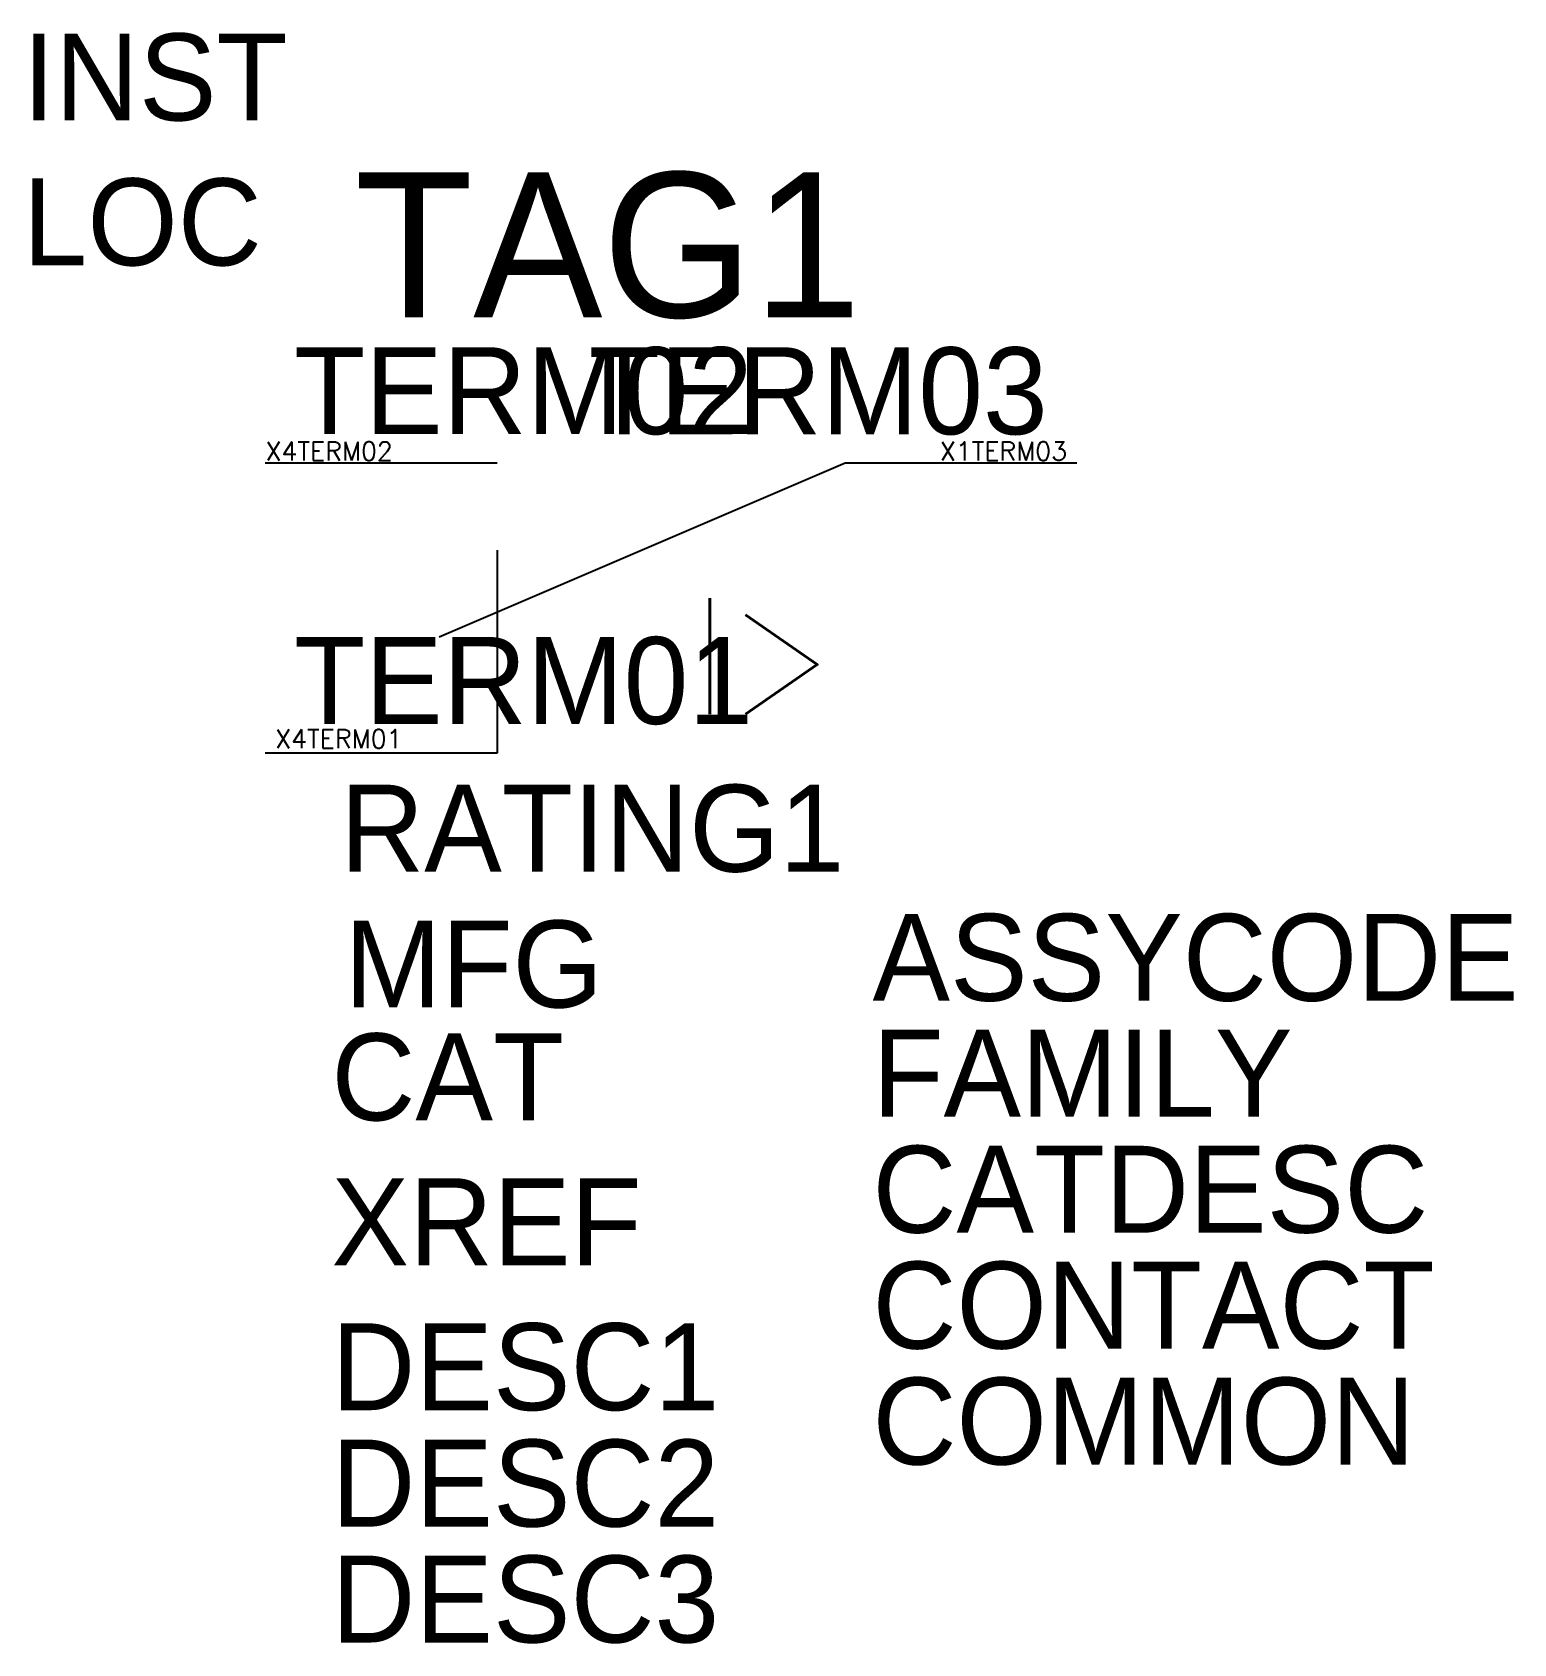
# Model space of a CAD drawing. Header units: millimetres. Extents: x -8 to 17.5, y -17.4 to 10.4.
import ezdxf
from ezdxf.enums import TextEntityAlignment as Align

# ---------------------------------------------------------------- set-up
doc = ezdxf.new("R2010")
doc.units = ezdxf.units.MM
doc.layers.add('PNPG', color=70, linetype='Continuous')
doc.styles.add('WD', font='txt.shx')
doc.styles.add('WD_IEC', font='txt.shx', dxfattribs={"width": 0.9, "height": 2})

msp = doc.modelspace()

# ---------------------------------------------------------------- linework, layer by layer
at = {"layer": 'PNPG', "color": 0}
for p, q in [((0, 3), (-4, 3)), ((6, 2.999), (-1, 0)), ((10, 2.999), (6, 2.999)), ((0, 1.5), (0, -2)), ((0, -2), (-4, -2))]:
    msp.add_line(p, q, dxfattribs=at)

# ---------------------------------------------------------------- texts
at = {"color": 0, "insert": (3.359, 0.669), "char_height": 2, "attachment_point": 1, "style": 'WD_IEC'}
msp.add_mtext_dynamic_manual_height_columns('I>', width=3.5, gutter_width=10, heights=[0], dxfattribs=at)
at = {"flags": 1}
for tag, p, s in [('INST', (-8.184, 8.913), ''), ('LOC', (-8.184, 6.413), ''), ('MFG', (-2.632, -6.39), ''), ('ASSYCODE', (6.473, -6.275), ''), ('CAT', (-2.859, -8.337), ''), ('FAMILY', (6.473, -8.275), 'QK_ACKO'), ('CATDESC', (6.473, -10.275), ''), ('XREF', (-2.859, -10.837), ''), ('CONTACT', (6.473, -12.275), ''), ('DESC1', (-2.859, -13.337), ''), ('COMMON', (6.473, -14.275), ''), ('DESC2', (-2.859, -15.345), ''), ('DESC3', (-2.859, -17.345), '')]:
    msp.add_attdef(tag, p, s, height=1.5, dxfattribs=at)
msp.add_attdef('TAG1', (-2.456, 5.517), 'SD-S', height=2.5)
at = {"linetype": 'Continuous'}
for tag, p, s in [('TERM02', (-3.502, 3.501), '12'), ('TERM01', (-3.501, -1.499), '11')]:
    msp.add_attdef(tag, p, s, height=1.5, dxfattribs=at)
msp.add_attdef('TERM03', text='14', height=1.5, dxfattribs=at).set_placement((9.495, 3.499), align=Align.RIGHT)
at = {"style": 'WD', "flags": 1}
for tag, p in [('X4TERM02', (-3.995, 3.047)), ('X4TERM01', (-3.828, -1.914))]:
    msp.add_attdef(tag, p, '', height=0.32, dxfattribs=at)
msp.add_attdef('X1TERM03', text='', height=0.32, dxfattribs=at).set_placement((9.829, 3.049), align=Align.RIGHT)
msp.add_attdef('RATING1', text='', height=1.5).set_placement((1.64, -4.047), align=Align.CENTER)

doc.saveas('drawing.dxf')
